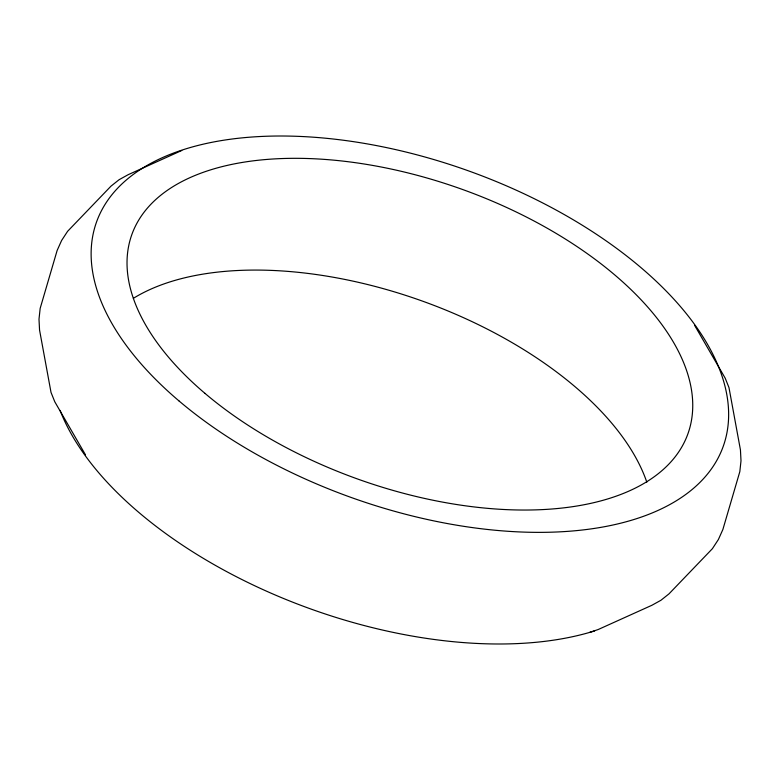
<?xml version="1.0" encoding="UTF-8"?>
<svg xmlns="http://www.w3.org/2000/svg" width="780" height="780" viewBox="0 0 780 780"><rect width="100%" height="100%" fill="white"/><g stroke="black" fill="none" stroke-linecap="round" stroke-linejoin="round"><path stroke-width="1.17" d="M181.798 150.482L128.115 174.72L119.077 179.722L111.004 186.137L67.606 231.309L61.61 240.484L57.125 250.497L40.17 308.373L39 319.186L39.556 330.067L51.022 392.418L54.776 401.768L85.449 454.769M589.719 632.385L598.201 629.518L651.885 605.28L660.923 600.278L668.996 593.863L712.393 548.691L718.39 539.516L722.875 529.503L739.83 471.627L741 460.814L740.444 449.933L728.978 387.582L725.225 378.232L694.551 325.231M133.361 298.331A295.337 153.972 19.7 0 1 422.263 301.041A295.337 153.972 19.7 0 1 646.825 482.196M594.662 630.893A332.826 173.521 19.7 0 1 283.081 598.299A332.826 173.521 19.7 0 1 60.099 410.426M204.916 393.325A295.337 153.972 19.7 0 0 681.301 447.827A295.337 153.972 19.7 0 0 343.658 161.187A295.337 153.972 19.7 0 0 204.916 393.325M178.893 400.842A332.826 173.521 19.7 0 0 715.738 462.267A332.826 173.521 19.7 0 0 335.244 139.24A332.826 173.521 19.7 0 0 178.893 400.842"/></g></svg>
